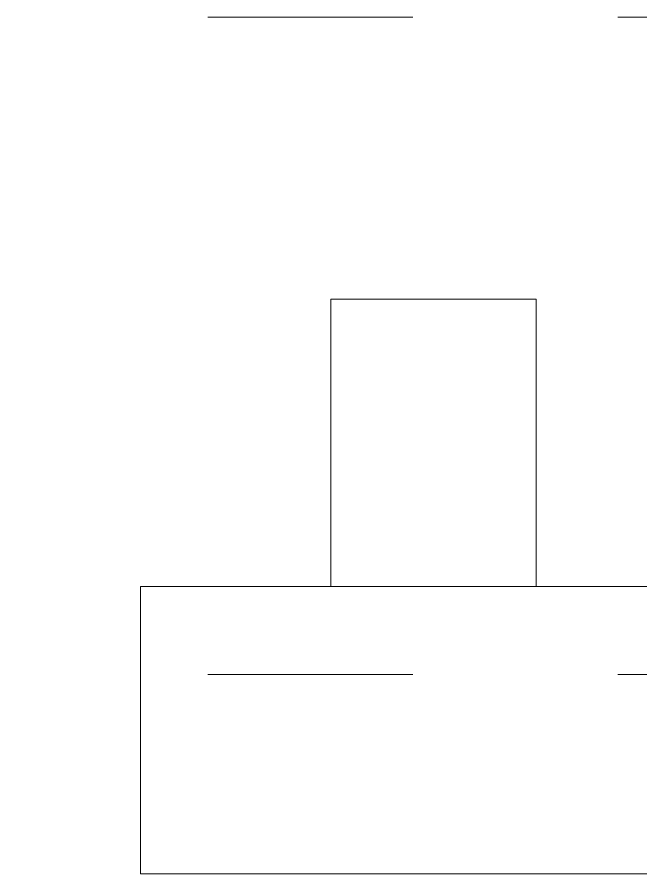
# Model space of a CAD drawing. Header units: metres. Extents: x 13.9 to 26.7, y -0.2 to 3.2.
# Drawn here: x 16.2012 to 16.5052, y 2.5028 to 2.9202 of the extents above; entities that cross this region are included whole.
import ezdxf

# ---------------------------------------------------------------- set-up
doc = ezdxf.new("R2010")
doc.units = ezdxf.units.M
doc.linetypes.add('_Pontos', pattern=[0.002, 0, -0.002])
doc.layers.add('Níveis', color=50, linetype='Continuous', lineweight=9)
doc.layers.add('Quadro estrutural', color=7, linetype='Continuous', lineweight=5)

# ---------------------------------------------------------------- blocks, each defined once
blk = doc.blocks.new('Tram - Tram-V4407-Corte 1')
at = {"layer": 'Quadro estrutural', "color": 10}
for p, q in [((16.26124, 2.50278), (16.26124, 2.64278)), ((16.3541, 2.64278), (16.26124, 2.64278)), ((16.54574, 2.64278), (16.4541, 2.64278)), ((16.26124, 2.50278), (16.55404, 2.50278))]:
    blk.add_line(p, q, dxfattribs=at)
blk = doc.blocks.new('Tram - Tram-3151188-Corte 1')
at = {"layer": 'Quadro estrutural', "lineweight": 20}
for p, q in [((16.4541, 2.78278), (16.3541, 2.78278)), ((16.3541, 2.78278), (16.3541, 2.64278)), ((16.4541, 2.64278), (16.4541, 2.78278)), ((16.3541, 2.64278), (16.4541, 2.64278))]:
    blk.add_line(p, q, dxfattribs=at)

msp = doc.modelspace()

# ---------------------------------------------------------------- linework, layer by layer
at = {"layer": 'Níveis', "color": 9, "linetype": '_Pontos'}
for p, q in [((13.89406, 2.92025), (26.58664, 2.92025)), ((13.89406, 2.6), (26.66164, 2.6))]:
    msp.add_line(p, q, dxfattribs=at)

# ---------------------------------------------------------------- block references
at = {"layer": 'Quadro estrutural', "color": 10}
for name in ['Tram - Tram-3151188-Corte 1', 'Tram - Tram-V4407-Corte 1']:
    msp.add_blockref(name, (0, 0), dxfattribs=at)

doc.saveas('drawing.dxf')
